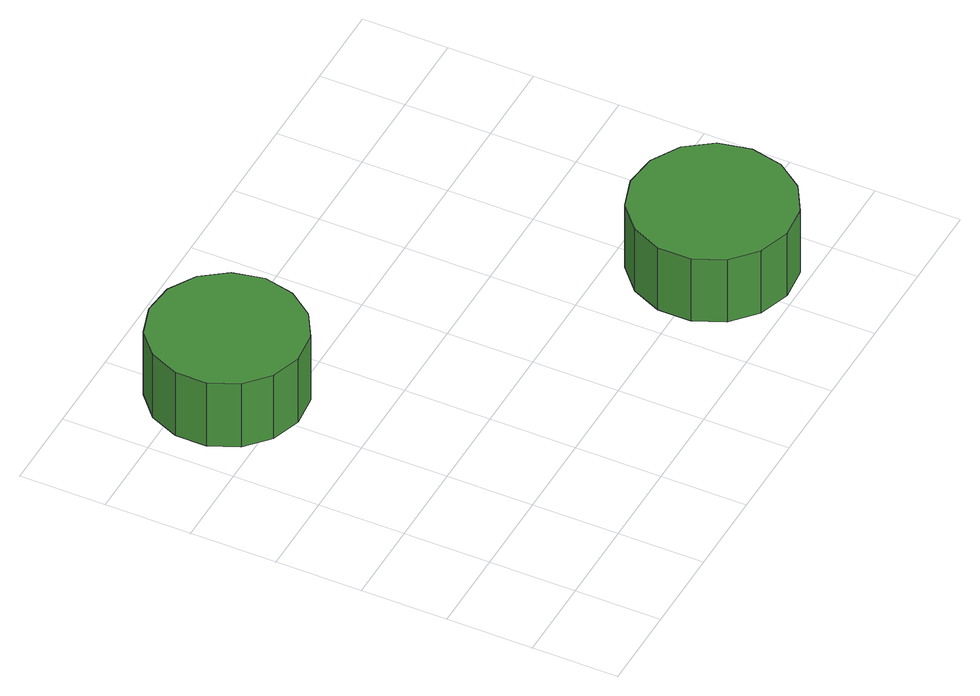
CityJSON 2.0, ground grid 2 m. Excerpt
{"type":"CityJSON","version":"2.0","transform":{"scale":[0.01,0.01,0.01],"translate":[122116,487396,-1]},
"CityObjects":{
"tree1":{"type":"SolitaryVegetationObject","attributes":{"function":"something"},"geometry":[{"type":"MultiSurface","lod":"1","boundaries":[[[0,1,2,3,4,5,6,7,8,9,10,11,12,13,14]],[[15,16,17,18,19,20,21,22,23,24,25,26,27,28,29]],[[0,29,28,1]],[[1,28,27,2]],[[2,27,26,3]],[[3,26,25,4]],[[4,25,24,5]],[[5,24,23,6]],[[6,23,22,7]],[[7,22,21,8]],[[8,21,20,9]],[[9,20,19,10]],[[10,19,18,11]],[[11,18,17,12]],[[12,17,16,13]],[[13,16,15,14]],[[14,15,29,0]]]}]},
"tree2":{"type":"SolitaryVegetationObject","attributes":{"function":"something"},"geometry":[{"type":"MultiSurface","lod":"1","boundaries":[[[30,31,32,33,34,35,36,37,38,39,40,41,42,43,44]],[[45,46,47,48,49,50,51,52,53,54,55,56,57,58,59]],[[30,59,58,31]],[[31,58,57,32]],[[32,57,56,33]],[[33,56,55,34]],[[34,55,54,35]],[[35,54,53,36]],[[36,53,52,37]],[[37,52,51,38]],[[38,51,50,39]],[[39,50,49,40]],[[40,49,48,41]],[[41,48,47,42]],[[42,47,46,43]],[[43,46,45,44]],[[44,45,59,30]]]}]}
},
"vertices":[
[409,930,254],[393,1002,254],[350,1061,254],[287,1098,254],[214,1105,254],[145,1083,254],[90,1034,254],[61,967,254],[61,894,254],[90,827,254],[145,778,254],[214,755,254],[287,763,254],[350,800,254],[393,859,254],[393,859,77],[350,800,77],[287,763,77],[214,755,77],[145,778,77],[90,827,77],[61,894,77],[61,967,77],[90,1034,77],[145,1083,77],[214,1105,77],[287,1098,77],[350,1061,77],[393,1002,77],[409,930,77],
[1230,202,251],[1214,277,251],[1169,339,251],[1102,377,251],[1026,385,251],[953,362,251],[896,310,251],[865,240,251],[865,163,251],[896,93,251],[953,42,251],[1026,18,251],[1102,26,251],[1169,65,251],[1214,127,251],[1214,127,77],[1169,65,77],[1102,26,77],[1026,18,77],[953,42,77],[896,93,77],[865,163,77],[865,240,77],[896,310,77],[953,362,77],[1026,385,77],[1102,377,77],[1169,339,77],[1214,277,77],[1230,202,77]
]}
